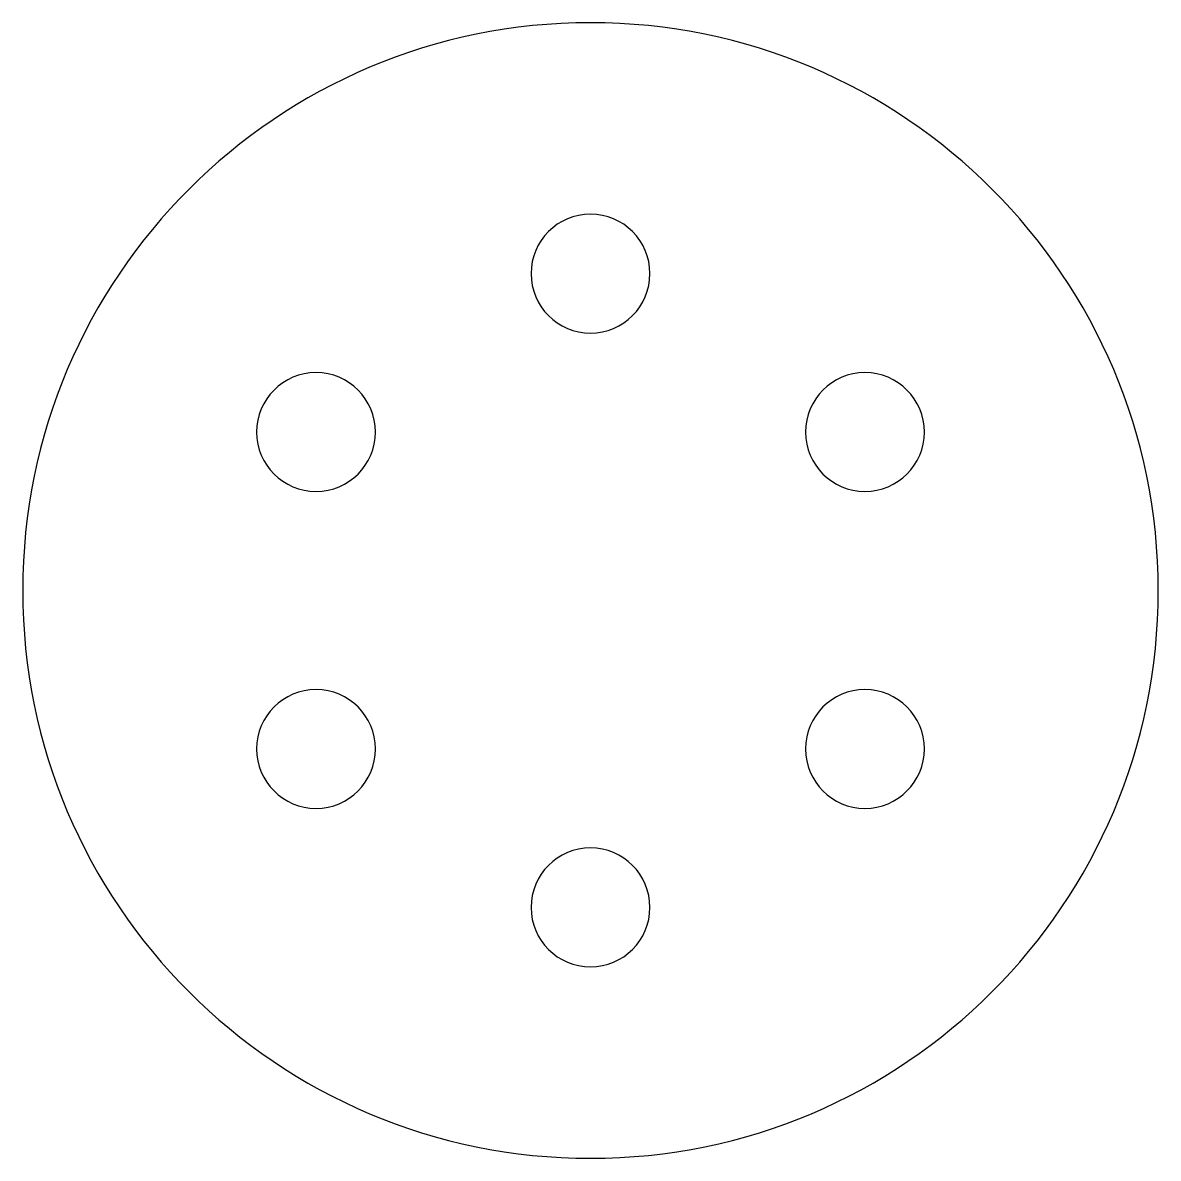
# Model space of a CAD drawing. Header units: millimetres. Extents: x 0 to 43, y 0 to 43.
import ezdxf

# ---------------------------------------------------------------- set-up
doc = ezdxf.new("R2010")
doc.units = ezdxf.units.MM

msp = doc.modelspace()

# ---------------------------------------------------------------- linework, layer by layer
at = {"layer": 'CUT'}
for centre, radius, start, end in [((21.5, 21.5), 21.5, 0, 180), ((21.5, 33.5), 2.25, 0, 180), ((21.5, 33.5), 2.25, 180, 0), ((11.1077, 27.5), 2.25, 0, 180), ((31.8923, 27.5), 2.25, 0, 180), ((11.1077, 27.5), 2.25, 180, 0), ((31.8923, 27.5), 2.25, 180, 0), ((21.5, 21.5), 21.5, 180, 0), ((11.1077, 15.5), 2.25, 0, 180), ((31.8923, 15.5), 2.25, 0, 180), ((11.1077, 15.5), 2.25, 180, 0), ((31.8923, 15.5), 2.25, 180, 0), ((21.5, 9.5), 2.25, 0, 180), ((21.5, 9.5), 2.25, 180, 0)]:
    msp.add_arc(centre, radius, start, end, dxfattribs=at)

doc.saveas('drawing.dxf')
